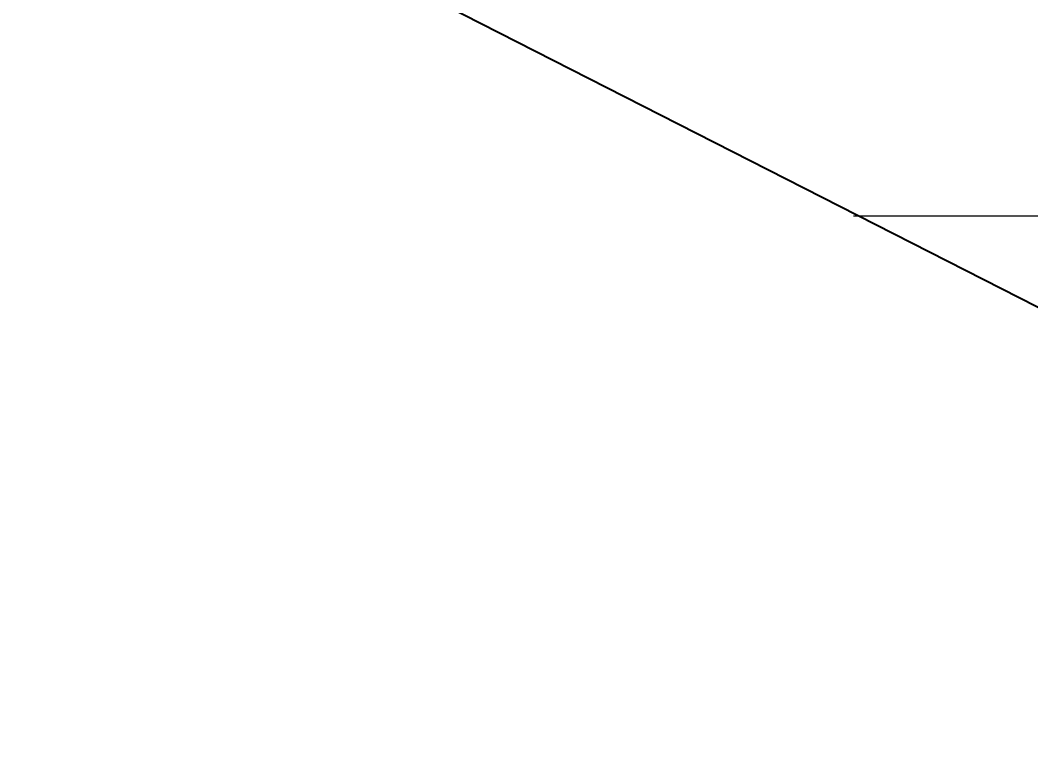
# Model space of a CAD drawing. Header units: millimetres. Extents: x 578 to 1029, y 98 to 264.
# Drawn here: x 776.79 to 780.898, y 228.527 to 231.495 of the extents above; entities that cross this region are included whole.
import ezdxf
from ezdxf import colors
from ezdxf.entities.mleader import LeaderData, LeaderLine
from ezdxf.math import Vec2, Vec3

# ---------------------------------------------------------------- set-up
doc = ezdxf.new("R2010")
doc.units = ezdxf.units.MM
doc.linetypes.add('Штрихпунктир 15 х 2 х 2 мм', pattern=[19, 15, -2, 0, -2])
doc.layers.add('Гидрошп', color=7, linetype='Continuous', lineweight=30)
doc.layers.add('Оси', color=7, linetype='Continuous', lineweight=18)
doc.styles.get("Standard").update_dxf_attribs({"font": 'arial.ttf'})

msp = doc.modelspace()

# ---------------------------------------------------------------- linework, layer by layer
at = {"layer": 'Гидрошп', "linetype": 'Штрихпунктир 15 х 2 х 2 мм', "lineweight": 13}
msp.add_line((780.1779, 230.7), (820, 230.7), dxfattribs=at)
at = {"layer": 'Оси', "linetype": 'Штрихпунктир 15 х 2 х 2 мм'}
msp.add_line((780.1779, 230.7), (820, 230.7), dxfattribs=at)

# ---------------------------------------------------------------- leaders
at = {"color": 7}
ml = msp.add_multileader_mtext('Standard', dxfattribs=at)
ml.set_content('Захватка 2', color=7)
ml.set_leader_properties()
ml.build(insert=Vec2(0, 0))
ml.multileader.update_dxf_attribs({"text_left_attachment_type": 6, "text_right_attachment_type": 6, "dogleg_length": 2, "arrow_head_size": 1})
ctx = ml.context
ctx.base_point, ctx.char_height, ctx.arrow_head_size, ctx.landing_gap_size, ctx.plane_origin = Vec3(766.3528, 232.71), 1, 1, 0.5, Vec3(774.8525, 213.7374)
ctx.left_attachment, ctx.right_attachment, ctx.text_align_type = 6, 6, 1
notes = []
notes.append((ctx, [(0, (1, 1, 0), (776.2573, 232.71), (-1, 0), 2, [(0, [(784.458, 228.5265)], 0, [])])]))
ctx.mtext.insert, ctx.mtext.alignment, ctx.mtext.flow_direction = Vec3(770.3051, 233.91), 2, 5
for ctx, leaders in notes:
    for number, flags, end, landing, length, lines in leaders:
        leader = LeaderData()
        leader.index, (leader.has_last_leader_line, leader.has_dogleg_vector, leader.attachment_direction) = number, flags
        leader.last_leader_point, leader.dogleg_vector, leader.dogleg_length = Vec3(end), Vec3(landing), length
        for number, points, colour, breaks in lines:
            line = LeaderLine()
            line.index, line.vertices, line.color, line.breaks = number, Vec3.list(points), colors.encode_raw_color(colour), breaks
            leader.lines.append(line)
        ctx.leaders.append(leader)

doc.saveas('drawing.dxf')
